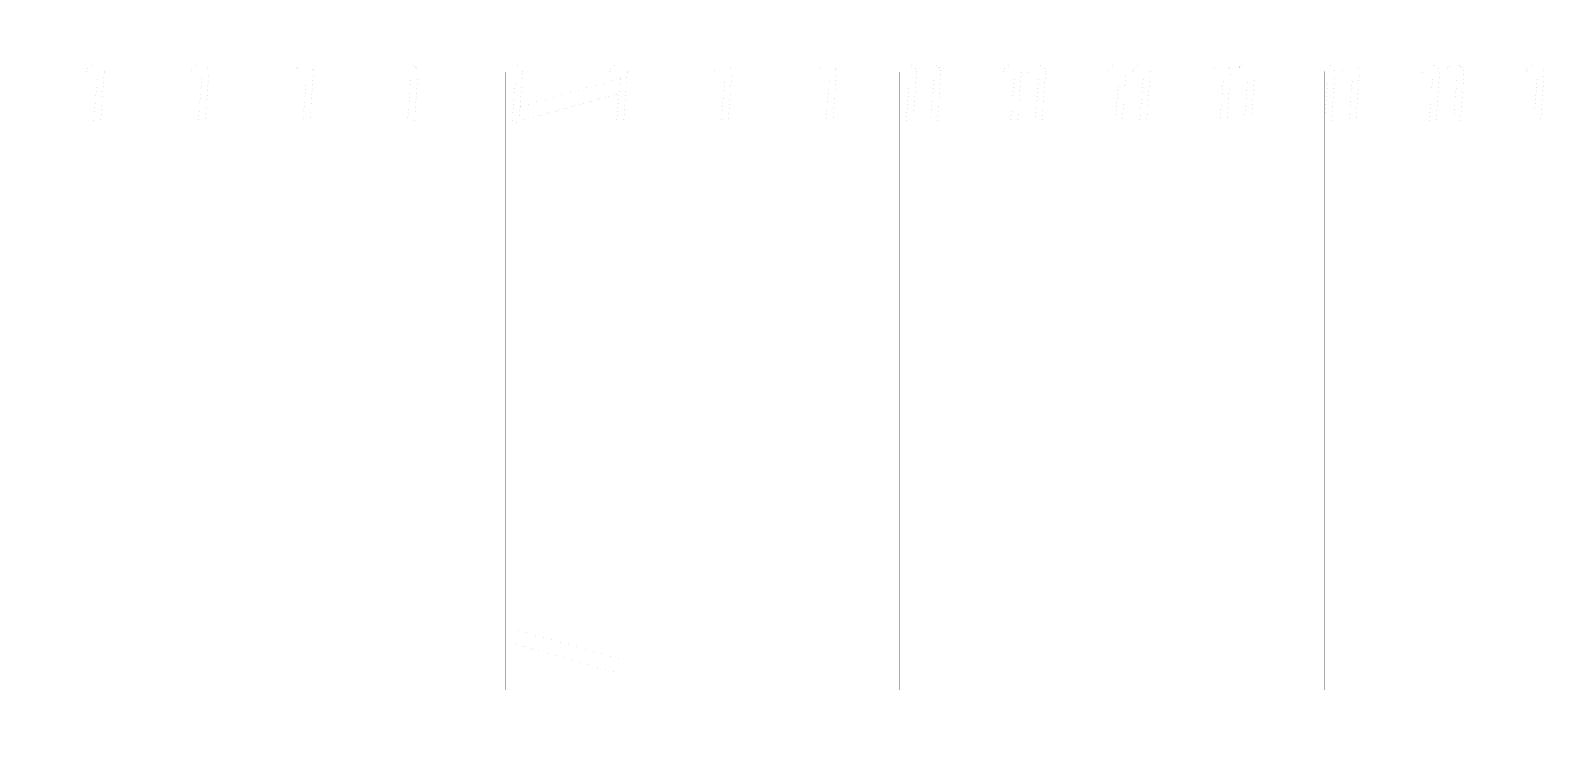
# Model space of a CAD drawing. Header units: millimetres. Extents: x -2171 to 1563, y -1758 to -1505.
# Drawn here: x 1272.784 to 1276.41, y -1600.778 to -1599.112 of the extents above; entities that cross this region are included whole.
import ezdxf

# ---------------------------------------------------------------- set-up
doc = ezdxf.new("R2010")
doc.units = ezdxf.units.MM
doc.layers.add('-S-TOMES', color=7, linetype='Continuous')
doc.layers.add('-S_SIDERA', color=30, linetype='Continuous')
doc.layers.add('Tablet', color=7, linetype='Continuous', true_color=0x0180ff)

msp = doc.modelspace()

# ---------------------------------------------------------------- linework, layer by layer
at = {"layer": '-S-TOMES'}
for points in [[(1277.2519, -1599.1117, 0.00005, 0.00005, 0), (1272.0603, -1599.1117, 0.00005, 0.00005, 0)], [(1273.2603, -1600.7783, 0.00005, 0.00005, 0), (1270.0269, -1600.7783, 0.00005, 0.00005, 0)], [(1278.9186, -1600.7783, 0.00005, 0.00005, 0), (1273.2603, -1600.7783, 0.00005, 0.00005, 0)]]:
    msp.add_lwpolyline(points, format="xyseb", dxfattribs=at)
at = {"layer": '-S_SIDERA'}
for points in [[(1272.9186, -1600.6883, 0.00005, 0.00005, 0), (1272.9186, -1599.2117, 0.00005, 0.00005, 0), (1272.9188, -1599.2088, 0.00005, 0.00005, 0), (1272.9196, -1599.206, 0.00005, 0.00005, 0), (1272.9208, -1599.2033, 0.00005, 0.00005, 0), (1272.9225, -1599.2009, 0.00005, 0.00005, 0), (1272.9245, -1599.1989, 0.00005, 0.00005, 0), (1272.9269, -1599.1972, 0.00005, 0.00005, 0), (1272.9296, -1599.196, 0.00005, 0.00005, 0), (1272.9324, -1599.1952, 0.00005, 0.00005, 0), (1272.9353, -1599.195, 0.00005, 0.00005, 0), (1272.9436, -1599.195, 0.00005, 0.00005, 0), (1272.9465, -1599.1952, 0.00005, 0.00005, 0), (1272.9493, -1599.196, 0.00005, 0.00005, 0), (1272.9519, -1599.1972, 0.00005, 0.00005, 0), (1272.9543, -1599.1989, 0.00005, 0.00005, 0), (1272.9564, -1599.2009, 0.00005, 0.00005, 0), (1272.958, -1599.2033, 0.00005, 0.00005, 0), (1272.9593, -1599.206, 0.00005, 0.00005, 0), (1272.96, -1599.2088, 0.00005, 0.00005, 0), (1272.9603, -1599.2117, 0.00005, 0.00005, 0), (1272.9519, -1599.3283, 0.00005, 0.00005, 0), (1272.9353, -1599.3283, 0.00005, 0.00005, 0), (1272.9436, -1599.2267, 0.00005, 0.00005, 0)], [(1272.9353, -1599.21, 0.00005, 0.00005, 0), (1272.9353, -1600.6883, 0.00005, 0.00005, 0)], [(1273.1686, -1600.6883, 0.00005, 0.00005, 0), (1273.1686, -1599.2117, 0.00005, 0.00005, 0), (1273.1688, -1599.2088, 0.00005, 0.00005, 0), (1273.1696, -1599.206, 0.00005, 0.00005, 0), (1273.1708, -1599.2033, 0.00005, 0.00005, 0), (1273.1725, -1599.2009, 0.00005, 0.00005, 0), (1273.1745, -1599.1989, 0.00005, 0.00005, 0), (1273.1769, -1599.1972, 0.00005, 0.00005, 0), (1273.1796, -1599.196, 0.00005, 0.00005, 0), (1273.1824, -1599.1952, 0.00005, 0.00005, 0), (1273.1853, -1599.195, 0.00005, 0.00005, 0), (1273.1936, -1599.195, 0.00005, 0.00005, 0), (1273.1965, -1599.1952, 0.00005, 0.00005, 0), (1273.1993, -1599.196, 0.00005, 0.00005, 0), (1273.2019, -1599.1972, 0.00005, 0.00005, 0), (1273.2043, -1599.1989, 0.00005, 0.00005, 0), (1273.2064, -1599.2009, 0.00005, 0.00005, 0), (1273.208, -1599.2033, 0.00005, 0.00005, 0), (1273.2093, -1599.206, 0.00005, 0.00005, 0), (1273.21, -1599.2088, 0.00005, 0.00005, 0), (1273.2103, -1599.2117, 0.00005, 0.00005, 0), (1273.2019, -1599.3283, 0.00005, 0.00005, 0), (1273.1853, -1599.3283, 0.00005, 0.00005, 0), (1273.1936, -1599.2267, 0.00005, 0.00005, 0)], [(1273.1853, -1599.21, 0.00005, 0.00005, 0), (1273.1853, -1600.6883, 0.00005, 0.00005, 0)], [(1273.4186, -1600.6883, 0.00005, 0.00005, 0), (1273.4186, -1599.2117, 0.00005, 0.00005, 0), (1273.4188, -1599.2088, 0.00005, 0.00005, 0), (1273.4196, -1599.206, 0.00005, 0.00005, 0), (1273.4208, -1599.2033, 0.00005, 0.00005, 0), (1273.4225, -1599.2009, 0.00005, 0.00005, 0), (1273.4245, -1599.1989, 0.00005, 0.00005, 0), (1273.4269, -1599.1972, 0.00005, 0.00005, 0), (1273.4296, -1599.196, 0.00005, 0.00005, 0), (1273.4324, -1599.1952, 0.00005, 0.00005, 0), (1273.4353, -1599.195, 0.00005, 0.00005, 0), (1273.4436, -1599.195, 0.00005, 0.00005, 0), (1273.4465, -1599.1952, 0.00005, 0.00005, 0), (1273.4493, -1599.196, 0.00005, 0.00005, 0), (1273.4519, -1599.1972, 0.00005, 0.00005, 0), (1273.4543, -1599.1989, 0.00005, 0.00005, 0), (1273.4564, -1599.2009, 0.00005, 0.00005, 0), (1273.458, -1599.2033, 0.00005, 0.00005, 0), (1273.4593, -1599.206, 0.00005, 0.00005, 0), (1273.46, -1599.2088, 0.00005, 0.00005, 0), (1273.4603, -1599.2117, 0.00005, 0.00005, 0), (1273.4519, -1599.3283, 0.00005, 0.00005, 0), (1273.4353, -1599.3283, 0.00005, 0.00005, 0), (1273.4436, -1599.2267, 0.00005, 0.00005, 0)], [(1273.4353, -1599.21, 0.00005, 0.00005, 0), (1273.4353, -1600.6883, 0.00005, 0.00005, 0)], [(1273.6686, -1600.6883, 0.00005, 0.00005, 0), (1273.6686, -1599.2117, 0.00005, 0.00005, 0), (1273.6688, -1599.2088, 0.00005, 0.00005, 0), (1273.6696, -1599.206, 0.00005, 0.00005, 0), (1273.6708, -1599.2033, 0.00005, 0.00005, 0), (1273.6725, -1599.2009, 0.00005, 0.00005, 0), (1273.6745, -1599.1989, 0.00005, 0.00005, 0), (1273.6769, -1599.1972, 0.00005, 0.00005, 0), (1273.6796, -1599.196, 0.00005, 0.00005, 0), (1273.6824, -1599.1952, 0.00005, 0.00005, 0), (1273.6853, -1599.195, 0.00005, 0.00005, 0), (1273.6936, -1599.195, 0.00005, 0.00005, 0), (1273.6965, -1599.1952, 0.00005, 0.00005, 0), (1273.6993, -1599.196, 0.00005, 0.00005, 0), (1273.7019, -1599.1972, 0.00005, 0.00005, 0), (1273.7043, -1599.1989, 0.00005, 0.00005, 0), (1273.7064, -1599.2009, 0.00005, 0.00005, 0), (1273.708, -1599.2033, 0.00005, 0.00005, 0), (1273.7093, -1599.206, 0.00005, 0.00005, 0), (1273.71, -1599.2088, 0.00005, 0.00005, 0), (1273.7103, -1599.2117, 0.00005, 0.00005, 0), (1273.7019, -1599.3283, 0.00005, 0.00005, 0), (1273.6853, -1599.3283, 0.00005, 0.00005, 0), (1273.6936, -1599.2267, 0.00005, 0.00005, 0)], [(1273.6853, -1599.21, 0.00005, 0.00005, 0), (1273.6853, -1600.6883, 0.00005, 0.00005, 0)], [(1273.9186, -1600.6883, 0.00005, 0.00005, 0), (1273.9186, -1599.2117, 0.00005, 0.00005, 0), (1273.9188, -1599.2088, 0.00005, 0.00005, 0), (1273.9196, -1599.206, 0.00005, 0.00005, 0), (1273.9208, -1599.2033, 0.00005, 0.00005, 0), (1273.9225, -1599.2009, 0.00005, 0.00005, 0), (1273.9245, -1599.1989, 0.00005, 0.00005, 0), (1273.9269, -1599.1972, 0.00005, 0.00005, 0), (1273.9296, -1599.196, 0.00005, 0.00005, 0), (1273.9324, -1599.1952, 0.00005, 0.00005, 0), (1273.9353, -1599.195, 0.00005, 0.00005, 0), (1273.9436, -1599.195, 0.00005, 0.00005, 0), (1273.9465, -1599.1952, 0.00005, 0.00005, 0), (1273.9493, -1599.196, 0.00005, 0.00005, 0), (1273.9519, -1599.1972, 0.00005, 0.00005, 0), (1273.9543, -1599.1989, 0.00005, 0.00005, 0), (1273.9564, -1599.2009, 0.00005, 0.00005, 0), (1273.958, -1599.2033, 0.00005, 0.00005, 0), (1273.9593, -1599.206, 0.00005, 0.00005, 0), (1273.96, -1599.2088, 0.00005, 0.00005, 0), (1273.9603, -1599.2117, 0.00005, 0.00005, 0), (1273.9519, -1599.3283, 0.00005, 0.00005, 0), (1273.9353, -1599.3283, 0.00005, 0.00005, 0), (1273.9436, -1599.2267, 0.00005, 0.00005, 0)], [(1273.9353, -1599.21, 0.00005, 0.00005, 0), (1273.9353, -1600.6883, 0.00005, 0.00005, 0)], [(1274.1686, -1600.6883, 0.00005, 0.00005, 0), (1274.1686, -1599.2117, 0.00005, 0.00005, 0), (1274.1688, -1599.2088, 0.00005, 0.00005, 0), (1274.1696, -1599.206, 0.00005, 0.00005, 0), (1274.1708, -1599.2033, 0.00005, 0.00005, 0), (1274.1725, -1599.2009, 0.00005, 0.00005, 0), (1274.1745, -1599.1989, 0.00005, 0.00005, 0), (1274.1769, -1599.1972, 0.00005, 0.00005, 0), (1274.1796, -1599.196, 0.00005, 0.00005, 0), (1274.1824, -1599.1952, 0.00005, 0.00005, 0), (1274.1853, -1599.195, 0.00005, 0.00005, 0), (1274.1936, -1599.195, 0.00005, 0.00005, 0), (1274.1965, -1599.1952, 0.00005, 0.00005, 0), (1274.1993, -1599.196, 0.00005, 0.00005, 0), (1274.2019, -1599.1972, 0.00005, 0.00005, 0), (1274.2043, -1599.1989, 0.00005, 0.00005, 0), (1274.2064, -1599.2009, 0.00005, 0.00005, 0), (1274.208, -1599.2033, 0.00005, 0.00005, 0), (1274.2093, -1599.206, 0.00005, 0.00005, 0), (1274.21, -1599.2088, 0.00005, 0.00005, 0), (1274.2103, -1599.2117, 0.00005, 0.00005, 0), (1274.2019, -1599.3283, 0.00005, 0.00005, 0), (1274.1853, -1599.3283, 0.00005, 0.00005, 0), (1274.1936, -1599.2267, 0.00005, 0.00005, 0)], [(1274.1853, -1599.21, 0.00005, 0.00005, 0), (1274.1853, -1600.6883, 0.00005, 0.00005, 0)], [(1274.4186, -1600.6883, 0.00005, 0.00005, 0), (1274.4186, -1599.2117, 0.00005, 0.00005, 0), (1274.4188, -1599.2088, 0.00005, 0.00005, 0), (1274.4196, -1599.206, 0.00005, 0.00005, 0), (1274.4208, -1599.2033, 0.00005, 0.00005, 0), (1274.4225, -1599.2009, 0.00005, 0.00005, 0), (1274.4245, -1599.1989, 0.00005, 0.00005, 0), (1274.4269, -1599.1972, 0.00005, 0.00005, 0), (1274.4296, -1599.196, 0.00005, 0.00005, 0), (1274.4324, -1599.1952, 0.00005, 0.00005, 0), (1274.4353, -1599.195, 0.00005, 0.00005, 0), (1274.4436, -1599.195, 0.00005, 0.00005, 0), (1274.4465, -1599.1952, 0.00005, 0.00005, 0), (1274.4493, -1599.196, 0.00005, 0.00005, 0), (1274.4519, -1599.1972, 0.00005, 0.00005, 0), (1274.4543, -1599.1989, 0.00005, 0.00005, 0), (1274.4564, -1599.2009, 0.00005, 0.00005, 0), (1274.458, -1599.2033, 0.00005, 0.00005, 0), (1274.4593, -1599.206, 0.00005, 0.00005, 0), (1274.46, -1599.2088, 0.00005, 0.00005, 0), (1274.4603, -1599.2117, 0.00005, 0.00005, 0), (1274.4519, -1599.3283, 0.00005, 0.00005, 0), (1274.4353, -1599.3283, 0.00005, 0.00005, 0), (1274.4436, -1599.2267, 0.00005, 0.00005, 0)], [(1274.4353, -1599.21, 0.00005, 0.00005, 0), (1274.4353, -1600.6883, 0.00005, 0.00005, 0)], [(1274.6686, -1600.6883, 0.00005, 0.00005, 0), (1274.6686, -1599.2117, 0.00005, 0.00005, 0), (1274.6688, -1599.2088, 0.00005, 0.00005, 0), (1274.6696, -1599.206, 0.00005, 0.00005, 0), (1274.6708, -1599.2033, 0.00005, 0.00005, 0), (1274.6725, -1599.2009, 0.00005, 0.00005, 0), (1274.6745, -1599.1989, 0.00005, 0.00005, 0), (1274.6769, -1599.1972, 0.00005, 0.00005, 0), (1274.6796, -1599.196, 0.00005, 0.00005, 0), (1274.6824, -1599.1952, 0.00005, 0.00005, 0), (1274.6853, -1599.195, 0.00005, 0.00005, 0), (1274.6936, -1599.195, 0.00005, 0.00005, 0), (1274.6965, -1599.1952, 0.00005, 0.00005, 0), (1274.6993, -1599.196, 0.00005, 0.00005, 0), (1274.7019, -1599.1972, 0.00005, 0.00005, 0), (1274.7043, -1599.1989, 0.00005, 0.00005, 0), (1274.7064, -1599.2009, 0.00005, 0.00005, 0), (1274.708, -1599.2033, 0.00005, 0.00005, 0), (1274.7093, -1599.206, 0.00005, 0.00005, 0), (1274.71, -1599.2088, 0.00005, 0.00005, 0), (1274.7103, -1599.2117, 0.00005, 0.00005, 0), (1274.7019, -1599.3283, 0.00005, 0.00005, 0), (1274.6853, -1599.3283, 0.00005, 0.00005, 0), (1274.6936, -1599.2267, 0.00005, 0.00005, 0)], [(1274.6853, -1599.21, 0.00005, 0.00005, 0), (1274.6853, -1600.6883, 0.00005, 0.00005, 0)], [(1274.8603, -1600.6883, 0.00005, 0.00005, 0), (1274.8603, -1599.2117, 0.00005, 0.00005, 0), (1274.8605, -1599.2088, 0.00005, 0.00005, 0), (1274.8613, -1599.206, 0.00005, 0.00005, 0), (1274.8625, -1599.2033, 0.00005, 0.00005, 0), (1274.8642, -1599.2009, 0.00005, 0.00005, 0), (1274.8662, -1599.1989, 0.00005, 0.00005, 0), (1274.8686, -1599.1972, 0.00005, 0.00005, 0), (1274.8712, -1599.196, 0.00005, 0.00005, 0), (1274.874, -1599.1952, 0.00005, 0.00005, 0), (1274.8769, -1599.195, 0.00005, 0.00005, 0), (1274.8853, -1599.195, 0.00005, 0.00005, 0), (1274.8882, -1599.1952, 0.00005, 0.00005, 0), (1274.891, -1599.196, 0.00005, 0.00005, 0), (1274.8936, -1599.1972, 0.00005, 0.00005, 0), (1274.896, -1599.1989, 0.00005, 0.00005, 0), (1274.898, -1599.2009, 0.00005, 0.00005, 0), (1274.8997, -1599.2033, 0.00005, 0.00005, 0), (1274.9009, -1599.206, 0.00005, 0.00005, 0), (1274.9017, -1599.2088, 0.00005, 0.00005, 0), (1274.9019, -1599.2117, 0.00005, 0.00005, 0), (1274.8936, -1599.3283, 0.00005, 0.00005, 0), (1274.8769, -1599.3283, 0.00005, 0.00005, 0), (1274.8853, -1599.2267, 0.00005, 0.00005, 0)], [(1274.8769, -1599.21, 0.00005, 0.00005, 0), (1274.8769, -1600.6883, 0.00005, 0.00005, 0)], [(1274.9186, -1600.6883, 0.00005, 0.00005, 0), (1274.9186, -1599.2117, 0.00005, 0.00005, 0), (1274.9188, -1599.2088, 0.00005, 0.00005, 0), (1274.9196, -1599.206, 0.00005, 0.00005, 0), (1274.9208, -1599.2033, 0.00005, 0.00005, 0), (1274.9225, -1599.2009, 0.00005, 0.00005, 0), (1274.9245, -1599.1989, 0.00005, 0.00005, 0), (1274.9269, -1599.1972, 0.00005, 0.00005, 0), (1274.9296, -1599.196, 0.00005, 0.00005, 0), (1274.9324, -1599.1952, 0.00005, 0.00005, 0), (1274.9353, -1599.195, 0.00005, 0.00005, 0), (1274.9436, -1599.195, 0.00005, 0.00005, 0), (1274.9465, -1599.1952, 0.00005, 0.00005, 0), (1274.9493, -1599.196, 0.00005, 0.00005, 0), (1274.9519, -1599.1972, 0.00005, 0.00005, 0), (1274.9543, -1599.1989, 0.00005, 0.00005, 0), (1274.9564, -1599.2009, 0.00005, 0.00005, 0), (1274.958, -1599.2033, 0.00005, 0.00005, 0), (1274.9593, -1599.206, 0.00005, 0.00005, 0), (1274.96, -1599.2088, 0.00005, 0.00005, 0), (1274.9603, -1599.2117, 0.00005, 0.00005, 0), (1274.9519, -1599.3283, 0.00005, 0.00005, 0), (1274.9353, -1599.3283, 0.00005, 0.00005, 0), (1274.9436, -1599.2267, 0.00005, 0.00005, 0)], [(1274.9353, -1599.21, 0.00005, 0.00005, 0), (1274.9353, -1600.6883, 0.00005, 0.00005, 0)], [(1275.1103, -1600.6883, 0.00005, 0.00005, 0), (1275.1103, -1599.2117, 0.00005, 0.00005, 0), (1275.1105, -1599.2088, 0.00005, 0.00005, 0), (1275.1113, -1599.206, 0.00005, 0.00005, 0), (1275.1125, -1599.2033, 0.00005, 0.00005, 0), (1275.1142, -1599.2009, 0.00005, 0.00005, 0), (1275.1162, -1599.1989, 0.00005, 0.00005, 0), (1275.1186, -1599.1972, 0.00005, 0.00005, 0), (1275.1212, -1599.196, 0.00005, 0.00005, 0), (1275.124, -1599.1952, 0.00005, 0.00005, 0), (1275.1269, -1599.195, 0.00005, 0.00005, 0), (1275.1353, -1599.195, 0.00005, 0.00005, 0), (1275.1382, -1599.1952, 0.00005, 0.00005, 0), (1275.141, -1599.196, 0.00005, 0.00005, 0), (1275.1436, -1599.1972, 0.00005, 0.00005, 0), (1275.146, -1599.1989, 0.00005, 0.00005, 0), (1275.148, -1599.2009, 0.00005, 0.00005, 0), (1275.1497, -1599.2033, 0.00005, 0.00005, 0), (1275.1509, -1599.206, 0.00005, 0.00005, 0), (1275.1517, -1599.2088, 0.00005, 0.00005, 0), (1275.1519, -1599.2117, 0.00005, 0.00005, 0), (1275.1436, -1599.3283, 0.00005, 0.00005, 0), (1275.1269, -1599.3283, 0.00005, 0.00005, 0), (1275.1353, -1599.2267, 0.00005, 0.00005, 0)], [(1275.1269, -1599.21, 0.00005, 0.00005, 0), (1275.1269, -1600.6883, 0.00005, 0.00005, 0)], [(1275.1686, -1600.6883, 0.00005, 0.00005, 0), (1275.1686, -1599.2117, 0.00005, 0.00005, 0), (1275.1688, -1599.2088, 0.00005, 0.00005, 0), (1275.1696, -1599.206, 0.00005, 0.00005, 0), (1275.1708, -1599.2033, 0.00005, 0.00005, 0), (1275.1725, -1599.2009, 0.00005, 0.00005, 0), (1275.1745, -1599.1989, 0.00005, 0.00005, 0), (1275.1769, -1599.1972, 0.00005, 0.00005, 0), (1275.1796, -1599.196, 0.00005, 0.00005, 0), (1275.1824, -1599.1952, 0.00005, 0.00005, 0), (1275.1853, -1599.195, 0.00005, 0.00005, 0), (1275.1936, -1599.195, 0.00005, 0.00005, 0), (1275.1965, -1599.1952, 0.00005, 0.00005, 0), (1275.1993, -1599.196, 0.00005, 0.00005, 0), (1275.2019, -1599.1972, 0.00005, 0.00005, 0), (1275.2043, -1599.1989, 0.00005, 0.00005, 0), (1275.2064, -1599.2009, 0.00005, 0.00005, 0), (1275.208, -1599.2033, 0.00005, 0.00005, 0), (1275.2093, -1599.206, 0.00005, 0.00005, 0), (1275.21, -1599.2088, 0.00005, 0.00005, 0), (1275.2103, -1599.2117, 0.00005, 0.00005, 0), (1275.2019, -1599.3283, 0.00005, 0.00005, 0), (1275.1853, -1599.3283, 0.00005, 0.00005, 0), (1275.1936, -1599.2267, 0.00005, 0.00005, 0)], [(1275.1853, -1599.21, 0.00005, 0.00005, 0), (1275.1853, -1600.6883, 0.00005, 0.00005, 0)], [(1275.3603, -1600.6883, 0.00005, 0.00005, 0), (1275.3603, -1599.2117, 0.00005, 0.00005, 0), (1275.3605, -1599.2088, 0.00005, 0.00005, 0), (1275.3613, -1599.206, 0.00005, 0.00005, 0), (1275.3625, -1599.2033, 0.00005, 0.00005, 0), (1275.3642, -1599.2009, 0.00005, 0.00005, 0), (1275.3662, -1599.1989, 0.00005, 0.00005, 0), (1275.3686, -1599.1972, 0.00005, 0.00005, 0), (1275.3712, -1599.196, 0.00005, 0.00005, 0), (1275.374, -1599.1952, 0.00005, 0.00005, 0), (1275.3769, -1599.195, 0.00005, 0.00005, 0), (1275.3853, -1599.195, 0.00005, 0.00005, 0), (1275.3881, -1599.1952, 0.00005, 0.00005, 0), (1275.391, -1599.196, 0.00005, 0.00005, 0), (1275.3936, -1599.1972, 0.00005, 0.00005, 0), (1275.396, -1599.1989, 0.00005, 0.00005, 0), (1275.398, -1599.2009, 0.00005, 0.00005, 0), (1275.3997, -1599.2033, 0.00005, 0.00005, 0), (1275.4009, -1599.206, 0.00005, 0.00005, 0), (1275.4017, -1599.2088, 0.00005, 0.00005, 0), (1275.4019, -1599.2117, 0.00005, 0.00005, 0), (1275.3936, -1599.3283, 0.00005, 0.00005, 0), (1275.3769, -1599.3283, 0.00005, 0.00005, 0), (1275.3853, -1599.2267, 0.00005, 0.00005, 0)], [(1275.3769, -1599.21, 0.00005, 0.00005, 0), (1275.3769, -1600.6883, 0.00005, 0.00005, 0)], [(1275.4186, -1600.6883, 0.00005, 0.00005, 0), (1275.4186, -1599.2117, 0.00005, 0.00005, 0), (1275.4188, -1599.2088, 0.00005, 0.00005, 0), (1275.4196, -1599.206, 0.00005, 0.00005, 0), (1275.4208, -1599.2033, 0.00005, 0.00005, 0), (1275.4225, -1599.2009, 0.00005, 0.00005, 0), (1275.4245, -1599.1989, 0.00005, 0.00005, 0), (1275.4269, -1599.1972, 0.00005, 0.00005, 0), (1275.4296, -1599.196, 0.00005, 0.00005, 0), (1275.4324, -1599.1952, 0.00005, 0.00005, 0), (1275.4353, -1599.195, 0.00005, 0.00005, 0), (1275.4436, -1599.195, 0.00005, 0.00005, 0), (1275.4465, -1599.1952, 0.00005, 0.00005, 0), (1275.4493, -1599.196, 0.00005, 0.00005, 0), (1275.4519, -1599.1972, 0.00005, 0.00005, 0), (1275.4543, -1599.1989, 0.00005, 0.00005, 0), (1275.4564, -1599.2009, 0.00005, 0.00005, 0), (1275.458, -1599.2033, 0.00005, 0.00005, 0), (1275.4593, -1599.206, 0.00005, 0.00005, 0), (1275.46, -1599.2088, 0.00005, 0.00005, 0), (1275.4603, -1599.2117, 0.00005, 0.00005, 0), (1275.4519, -1599.3283, 0.00005, 0.00005, 0), (1275.4353, -1599.3283, 0.00005, 0.00005, 0), (1275.4436, -1599.2267, 0.00005, 0.00005, 0)], [(1275.4353, -1599.21, 0.00005, 0.00005, 0), (1275.4353, -1600.6883, 0.00005, 0.00005, 0)], [(1275.6103, -1600.6883, 0.00005, 0.00005, 0), (1275.6103, -1599.2117, 0.00005, 0.00005, 0), (1275.6105, -1599.2088, 0.00005, 0.00005, 0), (1275.6113, -1599.206, 0.00005, 0.00005, 0), (1275.6125, -1599.2033, 0.00005, 0.00005, 0), (1275.6142, -1599.2009, 0.00005, 0.00005, 0), (1275.6162, -1599.1989, 0.00005, 0.00005, 0), (1275.6186, -1599.1972, 0.00005, 0.00005, 0), (1275.6212, -1599.196, 0.00005, 0.00005, 0), (1275.624, -1599.1952, 0.00005, 0.00005, 0), (1275.6269, -1599.195, 0.00005, 0.00005, 0), (1275.6353, -1599.195, 0.00005, 0.00005, 0), (1275.6381, -1599.1952, 0.00005, 0.00005, 0), (1275.641, -1599.196, 0.00005, 0.00005, 0), (1275.6436, -1599.1972, 0.00005, 0.00005, 0), (1275.646, -1599.1989, 0.00005, 0.00005, 0), (1275.648, -1599.2009, 0.00005, 0.00005, 0), (1275.6497, -1599.2033, 0.00005, 0.00005, 0), (1275.6509, -1599.206, 0.00005, 0.00005, 0), (1275.6517, -1599.2088, 0.00005, 0.00005, 0), (1275.6519, -1599.2117, 0.00005, 0.00005, 0), (1275.6436, -1599.3283, 0.00005, 0.00005, 0), (1275.6269, -1599.3283, 0.00005, 0.00005, 0), (1275.6353, -1599.2267, 0.00005, 0.00005, 0)], [(1275.6269, -1599.21, 0.00005, 0.00005, 0), (1275.6269, -1600.6883, 0.00005, 0.00005, 0)], [(1275.6686, -1600.6883, 0.00005, 0.00005, 0), (1275.6686, -1599.2117, 0.00005, 0.00005, 0), (1275.6688, -1599.2088, 0.00005, 0.00005, 0), (1275.6696, -1599.206, 0.00005, 0.00005, 0), (1275.6708, -1599.2033, 0.00005, 0.00005, 0), (1275.6725, -1599.2009, 0.00005, 0.00005, 0), (1275.6745, -1599.1989, 0.00005, 0.00005, 0), (1275.6769, -1599.1972, 0.00005, 0.00005, 0), (1275.6796, -1599.196, 0.00005, 0.00005, 0), (1275.6824, -1599.1952, 0.00005, 0.00005, 0), (1275.6853, -1599.195, 0.00005, 0.00005, 0), (1275.6936, -1599.195, 0.00005, 0.00005, 0), (1275.6965, -1599.1952, 0.00005, 0.00005, 0), (1275.6993, -1599.196, 0.00005, 0.00005, 0), (1275.7019, -1599.1972, 0.00005, 0.00005, 0), (1275.7043, -1599.1989, 0.00005, 0.00005, 0), (1275.7064, -1599.2009, 0.00005, 0.00005, 0), (1275.708, -1599.2033, 0.00005, 0.00005, 0), (1275.7092, -1599.206, 0.00005, 0.00005, 0), (1275.71, -1599.2088, 0.00005, 0.00005, 0), (1275.7103, -1599.2117, 0.00005, 0.00005, 0), (1275.7019, -1599.3283, 0.00005, 0.00005, 0), (1275.6853, -1599.3283, 0.00005, 0.00005, 0), (1275.6936, -1599.2267, 0.00005, 0.00005, 0)], [(1275.6853, -1599.21, 0.00005, 0.00005, 0), (1275.6853, -1600.6883, 0.00005, 0.00005, 0)], [(1275.8603, -1600.6883, 0.00005, 0.00005, 0), (1275.8603, -1599.2117, 0.00005, 0.00005, 0), (1275.8605, -1599.2088, 0.00005, 0.00005, 0), (1275.8613, -1599.206, 0.00005, 0.00005, 0), (1275.8625, -1599.2033, 0.00005, 0.00005, 0), (1275.8642, -1599.2009, 0.00005, 0.00005, 0), (1275.8662, -1599.1989, 0.00005, 0.00005, 0), (1275.8686, -1599.1972, 0.00005, 0.00005, 0), (1275.8712, -1599.196, 0.00005, 0.00005, 0), (1275.874, -1599.1952, 0.00005, 0.00005, 0), (1275.8769, -1599.195, 0.00005, 0.00005, 0), (1275.8853, -1599.195, 0.00005, 0.00005, 0), (1275.8881, -1599.1952, 0.00005, 0.00005, 0), (1275.891, -1599.196, 0.00005, 0.00005, 0), (1275.8936, -1599.1972, 0.00005, 0.00005, 0), (1275.896, -1599.1989, 0.00005, 0.00005, 0), (1275.898, -1599.2009, 0.00005, 0.00005, 0), (1275.8997, -1599.2033, 0.00005, 0.00005, 0), (1275.9009, -1599.206, 0.00005, 0.00005, 0), (1275.9017, -1599.2088, 0.00005, 0.00005, 0), (1275.9019, -1599.2117, 0.00005, 0.00005, 0), (1275.8936, -1599.3283, 0.00005, 0.00005, 0), (1275.8769, -1599.3283, 0.00005, 0.00005, 0), (1275.8853, -1599.2267, 0.00005, 0.00005, 0)], [(1275.8769, -1599.21, 0.00005, 0.00005, 0), (1275.8769, -1600.6883, 0.00005, 0.00005, 0)], [(1275.9186, -1600.6883, 0.00005, 0.00005, 0), (1275.9186, -1599.2117, 0.00005, 0.00005, 0), (1275.9188, -1599.2088, 0.00005, 0.00005, 0), (1275.9196, -1599.206, 0.00005, 0.00005, 0), (1275.9208, -1599.2033, 0.00005, 0.00005, 0), (1275.9225, -1599.2009, 0.00005, 0.00005, 0), (1275.9245, -1599.1989, 0.00005, 0.00005, 0), (1275.9269, -1599.1972, 0.00005, 0.00005, 0), (1275.9296, -1599.196, 0.00005, 0.00005, 0), (1275.9324, -1599.1952, 0.00005, 0.00005, 0), (1275.9353, -1599.195, 0.00005, 0.00005, 0), (1275.9436, -1599.195, 0.00005, 0.00005, 0), (1275.9465, -1599.1952, 0.00005, 0.00005, 0), (1275.9493, -1599.196, 0.00005, 0.00005, 0), (1275.9519, -1599.1972, 0.00005, 0.00005, 0), (1275.9543, -1599.1989, 0.00005, 0.00005, 0), (1275.9564, -1599.2009, 0.00005, 0.00005, 0), (1275.958, -1599.2033, 0.00005, 0.00005, 0), (1275.9592, -1599.206, 0.00005, 0.00005, 0), (1275.96, -1599.2088, 0.00005, 0.00005, 0), (1275.9603, -1599.2117, 0.00005, 0.00005, 0), (1275.9519, -1599.3283, 0.00005, 0.00005, 0), (1275.9353, -1599.3283, 0.00005, 0.00005, 0), (1275.9436, -1599.2267, 0.00005, 0.00005, 0)], [(1275.9353, -1599.21, 0.00005, 0.00005, 0), (1275.9353, -1600.6883, 0.00005, 0.00005, 0)], [(1276.1103, -1600.6883, 0.00005, 0.00005, 0), (1276.1103, -1599.2117, 0.00005, 0.00005, 0), (1276.1105, -1599.2088, 0.00005, 0.00005, 0), (1276.1113, -1599.206, 0.00005, 0.00005, 0), (1276.1125, -1599.2033, 0.00005, 0.00005, 0), (1276.1142, -1599.2009, 0.00005, 0.00005, 0), (1276.1162, -1599.1989, 0.00005, 0.00005, 0), (1276.1186, -1599.1972, 0.00005, 0.00005, 0), (1276.1212, -1599.196, 0.00005, 0.00005, 0), (1276.124, -1599.1952, 0.00005, 0.00005, 0), (1276.1269, -1599.195, 0.00005, 0.00005, 0), (1276.1353, -1599.195, 0.00005, 0.00005, 0), (1276.1381, -1599.1952, 0.00005, 0.00005, 0), (1276.141, -1599.196, 0.00005, 0.00005, 0), (1276.1436, -1599.1972, 0.00005, 0.00005, 0), (1276.146, -1599.1989, 0.00005, 0.00005, 0), (1276.148, -1599.2009, 0.00005, 0.00005, 0), (1276.1497, -1599.2033, 0.00005, 0.00005, 0), (1276.1509, -1599.206, 0.00005, 0.00005, 0), (1276.1517, -1599.2088, 0.00005, 0.00005, 0), (1276.1519, -1599.2117, 0.00005, 0.00005, 0), (1276.1436, -1599.3283, 0.00005, 0.00005, 0), (1276.1269, -1599.3283, 0.00005, 0.00005, 0), (1276.1353, -1599.2267, 0.00005, 0.00005, 0)], [(1276.1269, -1599.21, 0.00005, 0.00005, 0), (1276.1269, -1600.6883, 0.00005, 0.00005, 0)], [(1276.1686, -1600.6883, 0.00005, 0.00005, 0), (1276.1686, -1599.2117, 0.00005, 0.00005, 0), (1276.1688, -1599.2088, 0.00005, 0.00005, 0), (1276.1696, -1599.206, 0.00005, 0.00005, 0), (1276.1708, -1599.2033, 0.00005, 0.00005, 0), (1276.1725, -1599.2009, 0.00005, 0.00005, 0), (1276.1745, -1599.1989, 0.00005, 0.00005, 0), (1276.1769, -1599.1972, 0.00005, 0.00005, 0), (1276.1796, -1599.196, 0.00005, 0.00005, 0), (1276.1824, -1599.1952, 0.00005, 0.00005, 0), (1276.1853, -1599.195, 0.00005, 0.00005, 0), (1276.1936, -1599.195, 0.00005, 0.00005, 0), (1276.1965, -1599.1952, 0.00005, 0.00005, 0), (1276.1993, -1599.196, 0.00005, 0.00005, 0), (1276.2019, -1599.1972, 0.00005, 0.00005, 0), (1276.2043, -1599.1989, 0.00005, 0.00005, 0), (1276.2064, -1599.2009, 0.00005, 0.00005, 0), (1276.208, -1599.2033, 0.00005, 0.00005, 0), (1276.2092, -1599.206, 0.00005, 0.00005, 0), (1276.21, -1599.2088, 0.00005, 0.00005, 0), (1276.2103, -1599.2117, 0.00005, 0.00005, 0), (1276.2019, -1599.3283, 0.00005, 0.00005, 0), (1276.1853, -1599.3283, 0.00005, 0.00005, 0), (1276.1936, -1599.2267, 0.00005, 0.00005, 0)], [(1276.1853, -1599.21, 0.00005, 0.00005, 0), (1276.1853, -1600.6883, 0.00005, 0.00005, 0)], [(1276.3603, -1600.6883, 0.00005, 0.00005, 0), (1276.3603, -1599.2117, 0.00005, 0.00005, 0), (1276.3605, -1599.2088, 0.00005, 0.00005, 0), (1276.3613, -1599.206, 0.00005, 0.00005, 0), (1276.3625, -1599.2033, 0.00005, 0.00005, 0), (1276.3642, -1599.2009, 0.00005, 0.00005, 0), (1276.3662, -1599.1989, 0.00005, 0.00005, 0), (1276.3686, -1599.1972, 0.00005, 0.00005, 0), (1276.3712, -1599.196, 0.00005, 0.00005, 0), (1276.374, -1599.1952, 0.00005, 0.00005, 0), (1276.3769, -1599.195, 0.00005, 0.00005, 0), (1276.3853, -1599.195, 0.00005, 0.00005, 0), (1276.3881, -1599.1952, 0.00005, 0.00005, 0), (1276.391, -1599.196, 0.00005, 0.00005, 0), (1276.3936, -1599.1972, 0.00005, 0.00005, 0), (1276.396, -1599.1989, 0.00005, 0.00005, 0), (1276.398, -1599.2009, 0.00005, 0.00005, 0), (1276.3997, -1599.2033, 0.00005, 0.00005, 0), (1276.4009, -1599.206, 0.00005, 0.00005, 0), (1276.4017, -1599.2088, 0.00005, 0.00005, 0), (1276.4019, -1599.2117, 0.00005, 0.00005, 0), (1276.3936, -1599.3283, 0.00005, 0.00005, 0), (1276.3769, -1599.3283, 0.00005, 0.00005, 0), (1276.3853, -1599.2267, 0.00005, 0.00005, 0)], [(1276.3769, -1599.21, 0.00005, 0.00005, 0), (1276.3769, -1600.6883, 0.00005, 0.00005, 0)], [(1278.521, -1599.2617, 0.00005, 0.00005, 0), (1274.1936, -1599.2617, 0.00005, 0.00005, 0), (1273.9436, -1599.3317, 0.00005, 0.00005, 0), (1269.1686, -1599.3317, 0.00005, 0.00005, 0), (1269.1686, -1599.2967, 0.00005, 0.00005, 0), (1273.9436, -1599.2967, 0.00005, 0.00005, 0), (1274.1936, -1599.2267, 0.00005, 0.00005, 0), (1278.521, -1599.2267, 0.00005, 0.00005, 0)], [(1278.521, -1600.6142, 0.00005, 0.00005, 0), (1274.1936, -1600.6142, 0.00005, 0.00005, 0), (1273.9436, -1600.5442, 0.00005, 0.00005, 0), (1269.1686, -1600.5442, 0.00005, 0.00005, 0), (1269.1686, -1600.5792, 0.00005, 0.00005, 0), (1273.9436, -1600.5792, 0.00005, 0.00005, 0), (1274.1936, -1600.6492, 0.00005, 0.00005, 0), (1278.521, -1600.6492, 0.00005, 0.00005, 0)]]:
    msp.add_lwpolyline(points, format="xyseb", dxfattribs=at)
for points in [[(1274.1936, -1599.2267, 0.00005, 0.00005, 0), (1265.0176, -1599.2267, 0.00005, 0.00005, 0), (1264.9777, -1599.2302, 0.00005, 0.00005, 0), (1264.939, -1599.2405, 0.00005, 0.00005, 0), (1264.9027, -1599.2575, 0.00005, 0.00005, 0), (1264.8698, -1599.2805, 0.00005, 0.00005, 0), (1264.8415, -1599.3088, 0.00005, 0.00005, 0), (1264.8185, -1599.3416, 0.00005, 0.00005, 0), (1264.8016, -1599.3779, 0.00005, 0.00005, 0), (1264.7912, -1599.4167, 0.00005, 0.00005, 0), (1264.7877, -1599.4566, 0.00005, 0.00005, 0), (1264.7877, -1599.852, 0.00005, 0.00005, 0), (1264.8227, -1599.852, 0.00005, 0.00005, 0), (1264.8227, -1599.4566, 0.00005, 0.00005, 0), (1264.8265, -1599.4186, 0.00005, 0.00005, 0), (1264.8376, -1599.382, 0.00005, 0.00005, 0), (1264.8556, -1599.3483, 0.00005, 0.00005, 0), (1264.8798, -1599.3187, 0.00005, 0.00005, 0), (1264.9093, -1599.2945, 0.00005, 0.00005, 0), (1264.943, -1599.2765, 0.00005, 0.00005, 0), (1264.9796, -1599.2654, 0.00005, 0.00005, 0), (1265.0176, -1599.2617, 0.00005, 0.00005, 0), (1274.1936, -1599.2617, 0.00005, 0.00005, 0)], [(1274.1936, -1600.6492, 0.00005, 0.00005, 0), (1265.0176, -1600.6492, 0.00005, 0.00005, 0), (1264.9777, -1600.6457, 0.00005, 0.00005, 0), (1264.939, -1600.6353, 0.00005, 0.00005, 0), (1264.9027, -1600.6184, 0.00005, 0.00005, 0), (1264.8698, -1600.5954, 0.00005, 0.00005, 0), (1264.8415, -1600.567, 0.00005, 0.00005, 0), (1264.8185, -1600.5342, 0.00005, 0.00005, 0), (1264.8016, -1600.4979, 0.00005, 0.00005, 0), (1264.7912, -1600.4592, 0.00005, 0.00005, 0), (1264.7877, -1600.4192, 0.00005, 0.00005, 0), (1264.7877, -1600.0238, 0.00005, 0.00005, 0), (1264.8227, -1600.0238, 0.00005, 0.00005, 0), (1264.8227, -1600.4192, 0.00005, 0.00005, 0), (1264.8265, -1600.4573, 0.00005, 0.00005, 0), (1264.8376, -1600.4938, 0.00005, 0.00005, 0), (1264.8556, -1600.5275, 0.00005, 0.00005, 0), (1264.8798, -1600.5571, 0.00005, 0.00005, 0), (1264.9093, -1600.5813, 0.00005, 0.00005, 0), (1264.943, -1600.5993, 0.00005, 0.00005, 0), (1264.9796, -1600.6104, 0.00005, 0.00005, 0), (1265.0176, -1600.6142, 0.00005, 0.00005, 0), (1274.1936, -1600.6142, 0.00005, 0.00005, 0)]]:
    msp.add_lwpolyline(points, format="xyseb", close=True, dxfattribs=at)
at = {"layer": 'Tablet', "color": 96}
for points in [[(1272.9286, -1600.695, 0.00005, 0.00005, 0), (1272.9253, -1600.695, 0.00005, 0.00005, 0)], [(1273.1786, -1600.695, 0.00005, 0.00005, 0), (1273.1753, -1600.695, 0.00005, 0.00005, 0)], [(1273.4286, -1600.695, 0.00005, 0.00005, 0), (1273.4253, -1600.695, 0.00005, 0.00005, 0)], [(1273.6786, -1600.695, 0.00005, 0.00005, 0), (1273.6753, -1600.695, 0.00005, 0.00005, 0)], [(1273.9286, -1600.695, 0.00005, 0.00005, 0), (1273.9253, -1600.695, 0.00005, 0.00005, 0)], [(1274.1786, -1600.695, 0.00005, 0.00005, 0), (1274.1753, -1600.695, 0.00005, 0.00005, 0)], [(1274.4286, -1600.695, 0.00005, 0.00005, 0), (1274.4253, -1600.695, 0.00005, 0.00005, 0)], [(1274.6786, -1600.695, 0.00005, 0.00005, 0), (1274.6753, -1600.695, 0.00005, 0.00005, 0)], [(1274.8703, -1600.695, 0.00005, 0.00005, 0), (1274.8669, -1600.695, 0.00005, 0.00005, 0)], [(1274.9286, -1600.695, 0.00005, 0.00005, 0), (1274.9253, -1600.695, 0.00005, 0.00005, 0)], [(1275.1203, -1600.695, 0.00005, 0.00005, 0), (1275.1169, -1600.695, 0.00005, 0.00005, 0)], [(1275.1786, -1600.695, 0.00005, 0.00005, 0), (1275.1753, -1600.695, 0.00005, 0.00005, 0)], [(1275.3703, -1600.695, 0.00005, 0.00005, 0), (1275.3669, -1600.695, 0.00005, 0.00005, 0)], [(1275.4286, -1600.695, 0.00005, 0.00005, 0), (1275.4253, -1600.695, 0.00005, 0.00005, 0)], [(1275.6203, -1600.695, 0.00005, 0.00005, 0), (1275.6169, -1600.695, 0.00005, 0.00005, 0)], [(1275.6786, -1600.695, 0.00005, 0.00005, 0), (1275.6753, -1600.695, 0.00005, 0.00005, 0)], [(1275.8703, -1600.695, 0.00005, 0.00005, 0), (1275.8669, -1600.695, 0.00005, 0.00005, 0)], [(1275.9286, -1600.695, 0.00005, 0.00005, 0), (1275.9253, -1600.695, 0.00005, 0.00005, 0)], [(1276.1203, -1600.695, 0.00005, 0.00005, 0), (1276.1169, -1600.695, 0.00005, 0.00005, 0)], [(1276.1786, -1600.695, 0.00005, 0.00005, 0), (1276.1753, -1600.695, 0.00005, 0.00005, 0)], [(1276.3703, -1600.695, 0.00005, 0.00005, 0), (1276.3669, -1600.695, 0.00005, 0.00005, 0)]]:
    msp.add_lwpolyline(points, format="xyseb", dxfattribs=at)

doc.saveas('drawing.dxf')
